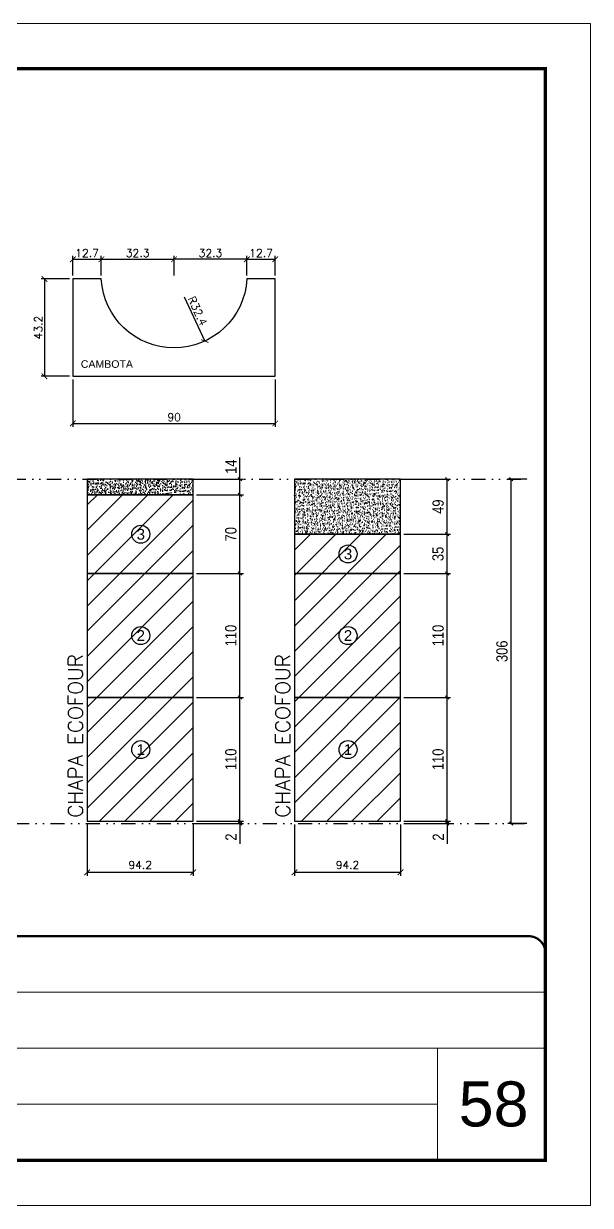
# Model space of a CAD drawing. Extents: x 14400 to 27878, y -21631 to 6985.
# Drawn here: x 16980 to 17483, y -10145 to -9095 of the extents above; entities that cross this region are included whole.
import ezdxf
from ezdxf.enums import TextEntityAlignment as Align

# ---------------------------------------------------------------- set-up
doc = ezdxf.new("R2010")
doc.units = 0
for name, pattern in [('CONTINUO', [0]), ('DASHED', [0.75, 0.5, -0.25]), ('DIVIDE2', [0.625, 0.25, -0.125, 0, -0.125, 0, -0.125])]:
    doc.linetypes.add(name, pattern=pattern)
for name, color, linetype, lineweight in [('CARIMBO', 255, 'Continuous', 9), ('contorno de painel', 7, 'Continuous', 13), ('Folhas', 255, 'Continuous', 9), ('Hachura', 251, 'Continuous', 9), ('SARRAFO DE PRESSAO', 251, 'DASHED', 9)]:
    doc.layers.add(name, color=color, linetype=linetype, lineweight=lineweight)
for name, color, linetype in [('COTA', 241, 'Continuous'), ('cotas', 4, 'Continuous'), ('Nível', 160, 'Continuous'), ('Painéis', 200, 'Continuous'), ('Romaneio', 10, 'Continuous'), ('TEXTO_GERAL', 7, 'Continuous')]:
    doc.layers.add(name, color=color, linetype=linetype)
doc.styles.add('ARIAL', font='arial.ttf')
doc.styles.add('COTA TECNICA', font='techl___.ttf', dxfattribs={"height": 10})
doc.styles.add('REGUA-120', font='ROMANS.shx', dxfattribs={"height": 15})
doc.styles.add('ROMANS', font='romans.shx')
doc.styles.add('SANSSERIF', font='sas_____.pfb')
doc.dimstyles.new('Cota Paínel', dxfattribs={"dimtxt": 7, "dimasz": 5, "dimexe": 3, "dimexo": 3, "dimgap": 3, "dimtad": 1, "dimdec": 1, "dimzin": 12, "dimdsep": 46, "dimtxsty": 'ROMANS', "dimblk": 'ARCHTICK', "dimcen": 0, "dimclrd": 4, "dimclre": 4, "dimclrt": 1, "dimadec": 1, "dimazin": 3, "dimtfac": 1, "dimtdec": 1, "dimtmove": 0, "dimatfit": 3, "dimldrblk": 'OBLIQUE', "dimfxl": 1, "dimtolj": 1, "dimtzin": 12, "dimarcsym": 0})
doc.dimstyles.new('COTA SECAO', dxfattribs={"dimtxt": 7, "dimasz": 5, "dimexe": 3, "dimexo": 3, "dimgap": 2, "dimtad": 3, "dimdec": 1, "dimlfac": 0.5, "dimzin": 12, "dimdsep": 46, "dimtxsty": 'ROMANS', "dimblk": 'ARCHTICK', "dimcen": 0, "dimclrd": 4, "dimclre": 4, "dimclrt": 1, "dimadec": 1, "dimazin": 3, "dimtfac": 1, "dimtdec": 1, "dimtmove": 0, "dimatfit": 3, "dimldrblk": 'OBLIQUE', "dimfxl": 1, "dimtolj": 1, "dimtzin": 12, "dimarcsym": 0})
doc.dimstyles.new('PAINEL', dxfattribs={"dimtxt": 10, "dimasz": 3, "dimexe": 3, "dimexo": 3, "dimgap": 3, "dimtad": 1, "dimdec": 1, "dimzin": 12, "dimdsep": 46, "dimtxsty": 'COTA TECNICA', "dimblk1": 'OBLIQUE', "dimblk2": 'OBLIQUE', "dimsah": 1, "dimcen": 0.9, "dimclrd": 4, "dimclre": 4, "dimclrt": 240, "dimadec": 1, "dimazin": 3, "dimtfac": 1, "dimtdec": 1, "dimtmove": 0, "dimatfit": 3, "dimfxl": 1, "dimtolj": 1, "dimtzin": 12, "dimarcsym": 0})

# ---------------------------------------------------------------- blocks, each defined once
blk = doc.blocks.new('9999999999')
at = {"color": 30, "linetype": 'CONTINUO'}
for p, q in [((98564.6, 34379.6), (99584, 34379.6)), ((98564.6, 34329.8), (99488, 34329.8)), ((99584, 34329.8), (99488, 34329.8)), ((99488, 34329.8), (99488, 34230.2)), ((98564.6, 34280), (99488, 34280))]:
    blk.add_line(p, q, dxfattribs=at)
at = {"color": 30, "linetype": 'CONTINUO', "const_width": 2}
blk.add_lwpolyline([(99584, 34230.2), (99584, 34414.4, 0.414214), (99569, 34429.4), (98229, 34429.4, 0.414214), (98214, 34414.4), (98214, 34245.2, 0.414214), (98229, 34230.2), (99584, 34230.2)], format="xyb", dxfattribs=at)
at = {"layer": 'Folhas'}
blk.add_lwpolyline([(98139, 34190.2), (99624, 34190.2), (99624, 35240.2), (98139, 35240.2)], close=True, dxfattribs=at)
at = {"layer": 'Folhas', "color": 30, "const_width": 3}
blk.add_lwpolyline([(98214, 34230.2), (99584, 34230.2), (99584, 35200.2), (98214, 35200.2)], close=True, dxfattribs=at)
blk = doc.blocks.new('_Oblique')
at = {"color": 0, "linetype": 'ByBlock', "lineweight": -2}
blk.add_line((-0.5, -0.5), (0.5, 0.5), dxfattribs=at)
blk = doc.blocks.new('*D3004')
at = {"layer": 'COTA', "color": 4, "lineweight": -2, "transparency": 16777216}
for p, q in [((17427, -9500), (17410.1, -9500)), ((17413.1, -9806), (17413.1, -9500)), ((17427, -9806), (17410.1, -9806))]:
    blk.add_line(p, q, dxfattribs=at)
at = {"layer": 'Defpoints', "color": 0, "transparency": 16777216}
for p in [(17413.1, -9500), (17430, -9500), (17430, -9806)]:
    blk.add_point(p, dxfattribs=at)
at = {"layer": 'COTA', "color": 4, "lineweight": -2, "transparency": 16777216, "xscale": 3, "yscale": 3, "zscale": 3}
for p, rotation in [((17413.1, -9500), 90), ((17413.1, -9806), 270)]:
    blk.add_blockref('_Oblique', p, dxfattribs=dict(at, rotation=rotation))
at = {"layer": 'COTA', "color": 240, "transparency": 16777216, "insert": (17404.9, -9653), "char_height": 10, "attachment_point": 5, "rotation": 90, "style": 'COTA TECNICA'}
blk.add_mtext('\\A1;306', dxfattribs=at)
blk = doc.blocks.new('_ArchTick')
at = {"color": 0, "linetype": 'ByBlock', "const_width": 0.15}
blk.add_lwpolyline([(-0.5, -0.5), (0.5, 0.5)], dxfattribs=at)
blk = doc.blocks.new('*D3028')
at = {"color": 4, "lineweight": -2, "transparency": 16777216}
for p, q in [((17023.3, -9411.6), (17023.3, -9453.5)), ((17203.3, -9411.6), (17203.3, -9453.5)), ((17023.3, -9450.5), (17203.3, -9450.5))]:
    blk.add_line(p, q, dxfattribs=at)
at = {"layer": 'Defpoints', "color": 0, "transparency": 16777216}
for p in [(17023.3, -9408.6), (17203.3, -9408.6), (17203.3, -9450.5)]:
    blk.add_point(p, dxfattribs=at)
at = {"color": 4, "lineweight": -2, "transparency": 16777216, "xscale": 5, "yscale": 5, "zscale": 5, "rotation": 180}
blk.add_blockref('_ArchTick', (17023.3, -9450.5), dxfattribs=at)
at = {"color": 4, "lineweight": -2, "transparency": 16777216, "xscale": 5, "yscale": 5, "zscale": 5}
blk.add_blockref('_ArchTick', (17203.3, -9450.5), dxfattribs=at)
at = {"color": 1, "transparency": 16777216, "insert": (17113.3, -9445), "char_height": 7, "attachment_point": 5, "style": 'ROMANS'}
blk.add_mtext('\\A1;90', dxfattribs=at)
blk = doc.blocks.new('*D3029')
at = {"color": 4, "lineweight": -2, "transparency": 16777216}
for p, q in [((17020.3, -9322.2), (16995, -9322.2)), ((16998, -9322.2), (16998, -9408.6)), ((17020.3, -9408.6), (16995, -9408.6))]:
    blk.add_line(p, q, dxfattribs=at)
at = {"layer": 'Defpoints', "color": 0, "transparency": 16777216}
for p in [(17023.3, -9322.2), (16998, -9408.6), (17023.3, -9408.6)]:
    blk.add_point(p, dxfattribs=at)
at = {"color": 4, "lineweight": -2, "transparency": 16777216, "xscale": 5, "yscale": 5, "zscale": 5}
for p, rotation in [((16998, -9322.2), 90), ((16998, -9408.6), 270)]:
    blk.add_blockref('_ArchTick', p, dxfattribs=dict(at, rotation=rotation))
at = {"color": 1, "transparency": 16777216, "insert": (16992.5, -9365.4), "char_height": 7, "attachment_point": 5, "rotation": 90, "style": 'ROMANS'}
blk.add_mtext('\\A1;43.2', dxfattribs=at)
blk = doc.blocks.new('*D3034')
at = {"color": 4, "lineweight": -2, "transparency": 16777216}
for p, q in [((17023.3, -9319.2), (17023.3, -9301.7)), ((17048.6, -9319.2), (17048.6, -9301.7)), ((17023.3, -9304.7), (17048.6, -9304.7))]:
    blk.add_line(p, q, dxfattribs=at)
at = {"layer": 'Defpoints', "color": 0, "transparency": 16777216}
for p in [(17048.6, -9304.7), (17023.3, -9322.2), (17048.6, -9322.2)]:
    blk.add_point(p, dxfattribs=at)
at = {"color": 4, "lineweight": -2, "transparency": 16777216, "xscale": 5, "yscale": 5, "zscale": 5, "rotation": 180}
blk.add_blockref('_ArchTick', (17023.3, -9304.7), dxfattribs=at)
at = {"color": 4, "lineweight": -2, "transparency": 16777216, "xscale": 5, "yscale": 5, "zscale": 5}
blk.add_blockref('_ArchTick', (17048.6, -9304.7), dxfattribs=at)
at = {"color": 1, "transparency": 16777216, "insert": (17035.9, -9299.2), "char_height": 7, "attachment_point": 5, "style": 'ROMANS'}
blk.add_mtext('\\A1;12.7', dxfattribs=at)
blk = doc.blocks.new('*D3035')
at = {"color": 4, "lineweight": -2, "transparency": 16777216}
for p, q in [((17178, -9319.2), (17178, -9301.7)), ((17203.3, -9319.2), (17203.3, -9301.7)), ((17178, -9304.7), (17203.3, -9304.7))]:
    blk.add_line(p, q, dxfattribs=at)
at = {"layer": 'Defpoints', "color": 0, "transparency": 16777216}
for p in [(17203.3, -9304.7), (17178, -9322.2), (17203.3, -9322.2)]:
    blk.add_point(p, dxfattribs=at)
at = {"color": 4, "lineweight": -2, "transparency": 16777216, "xscale": 5, "yscale": 5, "zscale": 5, "rotation": 180}
blk.add_blockref('_ArchTick', (17178, -9304.7), dxfattribs=at)
at = {"color": 4, "lineweight": -2, "transparency": 16777216, "xscale": 5, "yscale": 5, "zscale": 5}
blk.add_blockref('_ArchTick', (17203.3, -9304.7), dxfattribs=at)
at = {"color": 1, "transparency": 16777216, "insert": (17190.6, -9299.2), "char_height": 7, "attachment_point": 5, "style": 'ROMANS'}
blk.add_mtext('\\A1;12.7', dxfattribs=at)
blk = doc.blocks.new('*D3036')
at = {"color": 4, "lineweight": -2, "transparency": 16777216}
for p, q in [((17048.6, -9319.2), (17048.6, -9301.7)), ((17113.3, -9319.2), (17113.3, -9301.7)), ((17048.6, -9304.7), (17113.3, -9304.7))]:
    blk.add_line(p, q, dxfattribs=at)
at = {"layer": 'Defpoints', "color": 0, "transparency": 16777216}
for p in [(17113.3, -9304.7), (17048.6, -9322.2), (17113.3, -9322.2)]:
    blk.add_point(p, dxfattribs=at)
at = {"color": 4, "lineweight": -2, "transparency": 16777216, "xscale": 5, "yscale": 5, "zscale": 5, "rotation": 180}
blk.add_blockref('_ArchTick', (17048.6, -9304.7), dxfattribs=at)
at = {"color": 4, "lineweight": -2, "transparency": 16777216, "xscale": 5, "yscale": 5, "zscale": 5}
blk.add_blockref('_ArchTick', (17113.3, -9304.7), dxfattribs=at)
at = {"color": 1, "transparency": 16777216, "insert": (17080.9, -9299.2), "char_height": 7, "attachment_point": 5, "style": 'ROMANS'}
blk.add_mtext('\\A1;32.3', dxfattribs=at)
blk = doc.blocks.new('*D3037')
at = {"color": 4, "lineweight": -2, "transparency": 16777216}
for p, q in [((17113.3, -9319.2), (17113.3, -9301.7)), ((17178, -9319.2), (17178, -9301.7)), ((17178, -9304.7), (17113.3, -9304.7))]:
    blk.add_line(p, q, dxfattribs=at)
at = {"layer": 'Defpoints', "color": 0, "transparency": 16777216}
for p in [(17113.3, -9304.7), (17113.3, -9322.2), (17178, -9322.2)]:
    blk.add_point(p, dxfattribs=at)
at = {"color": 4, "lineweight": -2, "transparency": 16777216, "xscale": 5, "yscale": 5, "zscale": 5, "rotation": 180}
blk.add_blockref('_ArchTick', (17113.3, -9304.7), dxfattribs=at)
at = {"color": 4, "lineweight": -2, "transparency": 16777216, "xscale": 5, "yscale": 5, "zscale": 5}
blk.add_blockref('_ArchTick', (17178, -9304.7), dxfattribs=at)
at = {"color": 1, "transparency": 16777216, "insert": (17145.6, -9299.2), "char_height": 7, "attachment_point": 5, "style": 'ROMANS'}
blk.add_mtext('\\A1;32.3', dxfattribs=at)
blk = doc.blocks.new('*D3038')
at = {"color": 4, "lineweight": -2, "transparency": 16777216}
blk.add_line((17122.4, -9338.2), (17140.6, -9377.4), dxfattribs=at)
at = {"layer": 'Defpoints', "color": 0, "transparency": 16777216}
for p in [(17113.3, -9318.6), (17140.6, -9377.4)]:
    blk.add_point(p, dxfattribs=at)
at = {"color": 4, "lineweight": -2, "transparency": 16777216, "xscale": 5, "yscale": 5, "zscale": 5, "rotation": 294.9012632480751}
blk.add_blockref('_ArchTick', (17140.6, -9377.4), dxfattribs=at)
at = {"color": 1, "transparency": 16777216, "insert": (17134.2, -9350.6), "char_height": 7, "attachment_point": 5, "rotation": 294.9013, "style": 'ROMANS'}
blk.add_mtext('\\A1;R32.4', dxfattribs=at)
blk = doc.blocks.new('*D3030')
at = {"layer": 'cotas', "color": 4, "lineweight": -2, "transparency": 16777216}
for p, q in [((17133.3, -9694), (17174.9, -9694)), ((17171.9, -9804), (17171.9, -9694)), ((17133.3, -9804), (17174.9, -9804))]:
    blk.add_line(p, q, dxfattribs=at)
at = {"layer": 'Defpoints', "color": 0, "transparency": 16777216}
for p in [(17130.3, -9694), (17171.9, -9694), (17130.3, -9804)]:
    blk.add_point(p, dxfattribs=at)
at = {"layer": 'cotas', "color": 4, "lineweight": -2, "transparency": 16777216, "xscale": 3, "yscale": 3, "zscale": 3}
for p, rotation in [((17171.9, -9694), 90), ((17171.9, -9804), 270)]:
    blk.add_blockref('_Oblique', p, dxfattribs=dict(at, rotation=rotation))
at = {"layer": 'cotas', "color": 240, "transparency": 16777216, "insert": (17163.8, -9749), "char_height": 10, "attachment_point": 5, "rotation": 90, "style": 'COTA TECNICA'}
blk.add_mtext('\\A1;110', dxfattribs=at)
blk = doc.blocks.new('*D3031')
at = {"layer": 'cotas', "color": 4, "lineweight": -2, "transparency": 16777216}
for p, q in [((17133.3, -9584), (17174.9, -9584)), ((17171.9, -9694), (17171.9, -9584)), ((17133.3, -9694), (17174.9, -9694))]:
    blk.add_line(p, q, dxfattribs=at)
at = {"layer": 'Defpoints', "color": 0, "transparency": 16777216}
for p in [(17130.3, -9584), (17171.9, -9584), (17130.3, -9694)]:
    blk.add_point(p, dxfattribs=at)
at = {"layer": 'cotas', "color": 4, "lineweight": -2, "transparency": 16777216, "xscale": 3, "yscale": 3, "zscale": 3}
for p, rotation in [((17171.9, -9584), 90), ((17171.9, -9694), 270)]:
    blk.add_blockref('_Oblique', p, dxfattribs=dict(at, rotation=rotation))
at = {"layer": 'cotas', "color": 240, "transparency": 16777216, "insert": (17163.8, -9639), "char_height": 10, "attachment_point": 5, "rotation": 90, "style": 'COTA TECNICA'}
blk.add_mtext('\\A1;110', dxfattribs=at)
blk = doc.blocks.new('*D3032')
at = {"layer": 'contorno de painel', "color": 4, "lineweight": -2, "transparency": 16777216}
for p, q in [((17133.3, -9804), (17174.9, -9804)), ((17133.3, -9806), (17174.9, -9806)), ((17171.9, -9804), (17171.9, -9801)), ((17171.9, -9804), (17171.9, -9806)), ((17171.9, -9806), (17171.9, -9824.2))]:
    blk.add_line(p, q, dxfattribs=at)
at = {"layer": 'Defpoints', "color": 0, "transparency": 16777216}
for p in [(17130.3, -9804), (17130.3, -9806), (17171.9, -9806)]:
    blk.add_point(p, dxfattribs=at)
at = {"layer": 'contorno de painel', "color": 4, "lineweight": -2, "transparency": 16777216, "xscale": 3, "yscale": 3, "zscale": 3}
for p, rotation in [((17171.9, -9804), 270), ((17171.9, -9806), 90)]:
    blk.add_blockref('_Oblique', p, dxfattribs=dict(at, rotation=rotation))
at = {"layer": 'contorno de painel', "color": 240, "transparency": 16777216, "insert": (17163.9, -9818.1), "char_height": 10, "attachment_point": 5, "rotation": 90, "style": 'COTA TECNICA'}
blk.add_mtext('\\A1;2', dxfattribs=at)
blk = doc.blocks.new('*D3033')
at = {"layer": 'COTA', "color": 4, "lineweight": -2, "transparency": 16777216}
for p, q in [((17036.1, -9807), (17036.1, -9852.4)), ((17130.3, -9807), (17130.3, -9852.4)), ((17036.1, -9849.4), (17130.3, -9849.4))]:
    blk.add_line(p, q, dxfattribs=at)
at = {"layer": 'Defpoints', "color": 0, "transparency": 16777216}
for p in [(17036.1, -9804), (17130.3, -9804), (17130.3, -9849.4)]:
    blk.add_point(p, dxfattribs=at)
at = {"layer": 'COTA', "color": 4, "lineweight": -2, "transparency": 16777216, "xscale": 5, "yscale": 5, "zscale": 5, "rotation": 180}
blk.add_blockref('_ArchTick', (17036.1, -9849.4), dxfattribs=at)
at = {"layer": 'COTA', "color": 4, "lineweight": -2, "transparency": 16777216, "xscale": 5, "yscale": 5, "zscale": 5}
blk.add_blockref('_ArchTick', (17130.3, -9849.4), dxfattribs=at)
at = {"layer": 'COTA', "color": 1, "transparency": 16777216, "insert": (17083.2, -9842.9), "char_height": 7, "attachment_point": 5, "style": 'ROMANS'}
blk.add_mtext('\\A1;94.2', dxfattribs=at)
blk = doc.blocks.new('*D3040')
at = {"layer": 'COTA', "color": 4, "lineweight": -2, "transparency": 16777216}
for p, q in [((17171.9, -9500), (17171.9, -9480.9)), ((17133.3, -9500), (17174.9, -9500)), ((17171.9, -9514), (17171.9, -9500)), ((17133.3, -9514), (17174.9, -9514))]:
    blk.add_line(p, q, dxfattribs=at)
at = {"layer": 'Defpoints', "color": 0, "transparency": 16777216}
for p in [(17130.3, -9500), (17171.9, -9500), (17130.3, -9514)]:
    blk.add_point(p, dxfattribs=at)
at = {"layer": 'COTA', "color": 4, "lineweight": -2, "transparency": 16777216, "xscale": 3, "yscale": 3, "zscale": 3}
for p, rotation in [((17171.9, -9500), 90), ((17171.9, -9514), 270)]:
    blk.add_blockref('_Oblique', p, dxfattribs=dict(at, rotation=rotation))
at = {"layer": 'COTA', "color": 240, "transparency": 16777216, "insert": (17163.9, -9489), "char_height": 10, "attachment_point": 5, "rotation": 90, "style": 'COTA TECNICA'}
blk.add_mtext('\\A1;14', dxfattribs=at)
blk = doc.blocks.new('*D3045')
at = {"layer": 'COTA', "color": 4, "lineweight": -2, "transparency": 16777216}
for p, q in [((17133.3, -9514), (17174.9, -9514)), ((17171.9, -9584), (17171.9, -9514)), ((17133.3, -9584), (17174.9, -9584))]:
    blk.add_line(p, q, dxfattribs=at)
at = {"layer": 'Defpoints', "color": 0, "transparency": 16777216}
for p in [(17130.3, -9514), (17171.9, -9514), (17130.3, -9584)]:
    blk.add_point(p, dxfattribs=at)
at = {"layer": 'COTA', "color": 4, "lineweight": -2, "transparency": 16777216, "xscale": 3, "yscale": 3, "zscale": 3}
for p, rotation in [((17171.9, -9514), 90), ((17171.9, -9584), 270)]:
    blk.add_blockref('_Oblique', p, dxfattribs=dict(at, rotation=rotation))
at = {"layer": 'COTA', "color": 240, "transparency": 16777216, "insert": (17163.8, -9549), "char_height": 10, "attachment_point": 5, "rotation": 90, "style": 'COTA TECNICA'}
blk.add_mtext('\\A1;70', dxfattribs=at)
blk = doc.blocks.new('*D3084')
at = {"layer": 'cotas', "color": 4, "lineweight": -2, "transparency": 16777216}
for p, q in [((17317.6, -9694), (17359.2, -9694)), ((17356.2, -9804), (17356.2, -9694)), ((17317.6, -9804), (17359.2, -9804))]:
    blk.add_line(p, q, dxfattribs=at)
at = {"layer": 'Defpoints', "color": 0, "transparency": 16777216}
for p in [(17314.6, -9694), (17356.2, -9694), (17314.6, -9804)]:
    blk.add_point(p, dxfattribs=at)
at = {"layer": 'cotas', "color": 4, "lineweight": -2, "transparency": 16777216, "xscale": 3, "yscale": 3, "zscale": 3}
for p, rotation in [((17356.2, -9694), 90), ((17356.2, -9804), 270)]:
    blk.add_blockref('_Oblique', p, dxfattribs=dict(at, rotation=rotation))
at = {"layer": 'cotas', "color": 240, "transparency": 16777216, "insert": (17348.1, -9749), "char_height": 10, "attachment_point": 5, "rotation": 90, "style": 'COTA TECNICA'}
blk.add_mtext('\\A1;110', dxfattribs=at)
blk = doc.blocks.new('*D3085')
at = {"layer": 'cotas', "color": 4, "lineweight": -2, "transparency": 16777216}
for p, q in [((17317.6, -9584), (17359.2, -9584)), ((17356.2, -9694), (17356.2, -9584)), ((17317.6, -9694), (17359.2, -9694))]:
    blk.add_line(p, q, dxfattribs=at)
at = {"layer": 'Defpoints', "color": 0, "transparency": 16777216}
for p in [(17314.6, -9584), (17356.2, -9584), (17314.6, -9694)]:
    blk.add_point(p, dxfattribs=at)
at = {"layer": 'cotas', "color": 4, "lineweight": -2, "transparency": 16777216, "xscale": 3, "yscale": 3, "zscale": 3}
for p, rotation in [((17356.2, -9584), 90), ((17356.2, -9694), 270)]:
    blk.add_blockref('_Oblique', p, dxfattribs=dict(at, rotation=rotation))
at = {"layer": 'cotas', "color": 240, "transparency": 16777216, "insert": (17348.1, -9639), "char_height": 10, "attachment_point": 5, "rotation": 90, "style": 'COTA TECNICA'}
blk.add_mtext('\\A1;110', dxfattribs=at)
blk = doc.blocks.new('*D3086')
at = {"layer": 'contorno de painel', "color": 4, "lineweight": -2, "transparency": 16777216}
for p, q in [((17317.6, -9804), (17359.2, -9804)), ((17317.6, -9806), (17359.2, -9806)), ((17356.2, -9804), (17356.2, -9801)), ((17356.2, -9804), (17356.2, -9806)), ((17356.2, -9806), (17356.2, -9824.2))]:
    blk.add_line(p, q, dxfattribs=at)
at = {"layer": 'Defpoints', "color": 0, "transparency": 16777216}
for p in [(17314.6, -9804), (17314.6, -9806), (17356.2, -9806)]:
    blk.add_point(p, dxfattribs=at)
at = {"layer": 'contorno de painel', "color": 4, "lineweight": -2, "transparency": 16777216, "xscale": 3, "yscale": 3, "zscale": 3}
for p, rotation in [((17356.2, -9804), 270), ((17356.2, -9806), 90)]:
    blk.add_blockref('_Oblique', p, dxfattribs=dict(at, rotation=rotation))
at = {"layer": 'contorno de painel', "color": 240, "transparency": 16777216, "insert": (17348.2, -9818.1), "char_height": 10, "attachment_point": 5, "rotation": 90, "style": 'COTA TECNICA'}
blk.add_mtext('\\A1;2', dxfattribs=at)
blk = doc.blocks.new('*D3087')
at = {"layer": 'COTA', "color": 4, "lineweight": -2, "transparency": 16777216}
for p, q in [((17220.4, -9807), (17220.4, -9852.4)), ((17314.6, -9807), (17314.6, -9852.4)), ((17220.4, -9849.4), (17314.6, -9849.4))]:
    blk.add_line(p, q, dxfattribs=at)
at = {"layer": 'Defpoints', "color": 0, "transparency": 16777216}
for p in [(17220.4, -9804), (17314.6, -9804), (17314.6, -9849.4)]:
    blk.add_point(p, dxfattribs=at)
at = {"layer": 'COTA', "color": 4, "lineweight": -2, "transparency": 16777216, "xscale": 5, "yscale": 5, "zscale": 5, "rotation": 180}
blk.add_blockref('_ArchTick', (17220.4, -9849.4), dxfattribs=at)
at = {"layer": 'COTA', "color": 4, "lineweight": -2, "transparency": 16777216, "xscale": 5, "yscale": 5, "zscale": 5}
blk.add_blockref('_ArchTick', (17314.6, -9849.4), dxfattribs=at)
at = {"layer": 'COTA', "color": 1, "transparency": 16777216, "insert": (17267.5, -9842.9), "char_height": 7, "attachment_point": 5, "style": 'ROMANS'}
blk.add_mtext('\\A1;94.2', dxfattribs=at)
blk = doc.blocks.new('*D3088')
at = {"layer": 'COTA', "color": 4, "lineweight": -2, "transparency": 16777216}
for p, q in [((17317.6, -9500), (17359.2, -9500)), ((17356.2, -9549), (17356.2, -9500)), ((17317.6, -9549), (17359.2, -9549))]:
    blk.add_line(p, q, dxfattribs=at)
at = {"layer": 'Defpoints', "color": 0, "transparency": 16777216}
for p in [(17314.6, -9500), (17356.2, -9500), (17314.6, -9549)]:
    blk.add_point(p, dxfattribs=at)
at = {"layer": 'COTA', "color": 4, "lineweight": -2, "transparency": 16777216, "xscale": 3, "yscale": 3, "zscale": 3}
for p, rotation in [((17356.2, -9500), 90), ((17356.2, -9549), 270)]:
    blk.add_blockref('_Oblique', p, dxfattribs=dict(at, rotation=rotation))
at = {"layer": 'COTA', "color": 240, "transparency": 16777216, "insert": (17348.1, -9524.5), "char_height": 10, "attachment_point": 5, "rotation": 90, "style": 'COTA TECNICA'}
blk.add_mtext('\\A1;49', dxfattribs=at)
blk = doc.blocks.new('*D3083')
at = {"layer": 'COTA', "color": 4, "lineweight": -2, "transparency": 16777216}
for p, q in [((17317.6, -9549), (17359.2, -9549)), ((17356.2, -9584), (17356.2, -9549)), ((17317.6, -9584), (17359.2, -9584))]:
    blk.add_line(p, q, dxfattribs=at)
at = {"layer": 'Defpoints', "color": 0, "transparency": 16777216}
for p in [(17314.6, -9549), (17356.2, -9549), (17314.6, -9584)]:
    blk.add_point(p, dxfattribs=at)
at = {"layer": 'COTA', "color": 4, "lineweight": -2, "transparency": 16777216, "xscale": 3, "yscale": 3, "zscale": 3}
for p, rotation in [((17356.2, -9549), 90), ((17356.2, -9584), 270)]:
    blk.add_blockref('_Oblique', p, dxfattribs=dict(at, rotation=rotation))
at = {"layer": 'COTA', "color": 240, "transparency": 16777216, "insert": (17348, -9566.5), "char_height": 10, "attachment_point": 5, "rotation": 90, "style": 'COTA TECNICA'}
blk.add_mtext('\\A1;35', dxfattribs=at)

msp = doc.modelspace()

# ---------------------------------------------------------------- hatches: boundary and pattern name
at = {"layer": 'COTA'}
h = msp.add_hatch(dxfattribs=at)
h.set_pattern_fill('AR-CONC', color=256, scale=0.03)
h.set_pattern_definition([(50, (68.213, 3e-11), (5.4655401, -0.4781726), [0.5715, -6.2865]), (355, (68.213, 3e-11), (-1.0573026, 5.7317054), [0.4572, -5.0292175]), (100.451445, (68.6685, -0.04), (4.4082374, 5.2535326), [0.4857003, -5.3427073]), (46.1842, (68.213, 1.524), (8.1323712, -1.2612698), [0.85725, -9.42975]), (96.635558, (68.891, 1.419), (7.122124, 7.4227837), [0.7285507, -8.0140682]), (351.18415, (68.213, 1.524), (7.122124, 7.4227837), [0.685799, -7.543792]), (21, (68.975, 1.143), (4.5484317, -3.0679559), [0.5715, -6.2865]), (326, (68.975, 1.143), (1.8540609, 5.525639), [0.4572, -5.0292]), (71.451445, (69.354, 0.8873), (6.4024926, 2.457683), [0.4857003, -5.3426981]), (37.5, (68.213, 3e-11), (0.0926581, 2.53665117), [0, -4.96824, 0, -5.1054, 0, -5.04825]), (7.5, (68.213, 3e-11), (2.00458988, 3.00541724), [0, -2.91084, 0, -4.85394, 0, -1.92405]), (327.5, (66.5138, 3e-11), (4.06771786, -0.17186232), [0, -1.905, 0, -5.9436, 0, -7.8867]), (317.5, (65.7518, 3e-11), (4.44387544, 0.7627947), [0, -2.4765, 0, -3.94716, 0, -5.6007])])
h.paths.add_polyline_path([(17036.091, -9514.041), (17130.291, -9514.041), (17130.291, -9500.041), (17036.091, -9500.041)])
h = msp.add_hatch(dxfattribs=at)
h.set_pattern_fill('AR-CONC', color=256, scale=0.03)
h.set_pattern_definition([(50, (252.4817, 3e-11), (5.4655401, -0.4781726), [0.5715, -6.2865]), (355, (252.4817, 3e-11), (-1.0573026, 5.7317054), [0.4572, -5.0292175]), (100.451445, (252.937, -0.04), (4.4082374, 5.2535326), [0.4857003, -5.3427073]), (46.1842, (252.482, 1.524), (8.1323712, -1.2612698), [0.85725, -9.42975]), (96.635558, (253.159, 1.419), (7.122124, 7.4227837), [0.7285507, -8.0140682]), (351.18415, (252.482, 1.524), (7.122124, 7.4227837), [0.685799, -7.543792]), (21, (253.2437, 1.143), (4.5484317, -3.0679559), [0.5715, -6.2865]), (326, (253.2437, 1.143), (1.8540609, 5.525639), [0.4572, -5.0292]), (71.451445, (253.6227, 0.8873), (6.4024926, 2.457683), [0.4857003, -5.3426981]), (37.5, (252.4817, 3e-11), (0.0926581, 2.53665117), [0, -4.96824, 0, -5.1054, 0, -5.04825]), (7.5, (252.4817, 3e-11), (2.00458988, 3.00541724), [0, -2.91084, 0, -4.85394, 0, -1.92405]), (327.5, (250.7824, 3e-11), (4.06771786, -0.17186232), [0, -1.905, 0, -5.9436, 0, -7.8867]), (317.5, (250.0204, 3e-11), (4.44387544, 0.7627947), [0, -2.4765, 0, -3.94716, 0, -5.6007])])
h.paths.add_polyline_path([(17314.56, -9549.041), (17314.56, -9500.041), (17220.36, -9500.041), (17220.36, -9549.041)])
at = {"layer": 'Hachura'}
h = msp.add_hatch(dxfattribs=at)
h.set_pattern_fill('ANSI31', color=256, scale=5)
h.paths.add_polyline_path([(17130.291, -9514.041), (17036.091, -9514.041), (17036.091, -9584.041), (17130.291, -9584.041)])
h.paths.add_polyline_path([(17130.291, -9584.041), (17036.091, -9584.041), (17036.091, -9694.041), (17130.291, -9694.041)])
h.paths.add_polyline_path([(17130.291, -9694.041), (17036.091, -9694.041), (17036.091, -9804.041), (17130.291, -9804.041)])
h.paths.add_polyline_path([(17220.36, -9804.041), (17314.56, -9804.041), (17314.56, -9694.041), (17220.36, -9694.041)])
h.paths.add_polyline_path([(17314.56, -9584.041), (17220.36, -9584.041), (17220.36, -9694.041), (17314.56, -9694.041)])
h.paths.add_polyline_path([(17314.56, -9549.041), (17220.36, -9549.041), (17220.36, -9584.041), (17314.56, -9584.041)])

# ---------------------------------------------------------------- linework, layer by layer
at = {"layer": 'COTA'}
for points in [[(17036.091, -9514.041), (17130.291, -9514.041), (17130.291, -9500.041), (17036.091, -9500.041)], [(17220.36, -9549.041), (17314.56, -9549.041), (17314.56, -9500.041), (17220.36, -9500.041)]]:
    msp.add_lwpolyline(points, close=True, dxfattribs=at)
at = {"layer": 'Nível', "color": 4, "linetype": 'DIVIDE2', "ltscale": 50}
for p, q in [((16559.987, -9500.041), (17429.967, -9500.041)), ((16059.967, -9806.041), (17429.967, -9806.041))]:
    msp.add_line(p, q, dxfattribs=at)
at = {"layer": 'Painéis'}
msp.add_lwpolyline([(17203.289, -9322.214), (17177.989, -9322.214, -0.9459053), (17048.589, -9322.214), (17023.289, -9322.214), (17023.289, -9408.614), (17203.289, -9408.614)], format="xyb", close=True, dxfattribs=at)
for points in [[(17036.091, -9584.041), (17130.291, -9584.041), (17130.291, -9514.041), (17036.091, -9514.041)], [(17220.36, -9584.041), (17314.56, -9584.041), (17314.56, -9549.041), (17220.36, -9549.041)], [(17036.091, -9694.041), (17130.291, -9694.041), (17130.291, -9584.041), (17036.091, -9584.041)], [(17220.36, -9694.041), (17314.56, -9694.041), (17314.56, -9584.041), (17220.36, -9584.041)], [(17036.091, -9804.041), (17130.291, -9804.041), (17130.291, -9694.041), (17036.091, -9694.041)], [(17220.36, -9804.041), (17314.56, -9804.041), (17314.56, -9694.041), (17220.36, -9694.041)]]:
    msp.add_lwpolyline(points, close=True, dxfattribs=at)
at = {"layer": 'Romaneio', "color": 1}
for centre in [(17083.691, -9549.041), (17267.96, -9566.541), (17083.691, -9639.041), (17267.96, -9639.041), (17083.691, -9740.354), (17267.96, -9740.354)]:
    msp.add_circle(centre, 8, dxfattribs=at)

# ---------------------------------------------------------------- block references
at = {"layer": 'SARRAFO DE PRESSAO', "color": 6, "linetype": 'ByBlock'}
msp.add_blockref('9999999999', (-82140.511, -44335.529), dxfattribs=at)

# ---------------------------------------------------------------- texts
at = {"layer": 'CARIMBO', "style": 'ARIAL'}
msp.add_text('58', height=40, dxfattribs=at).set_placement((17366.328, -10075.18))
at = {"layer": 'Romaneio', "color": 7, "style": 'ARIAL'}
for s, p in [('3', (17083.691, -9549.041)), ('3', (17267.96, -9566.541)), ('2', (17083.691, -9639.041)), ('2', (17267.96, -9639.041)), ('1', (17083.691, -9740.354)), ('1', (17267.96, -9740.354))]:
    msp.add_text(s, height=9.6, dxfattribs=at).set_placement(p, align=Align.MIDDLE_CENTER)
at = {"layer": 'TEXTO_GERAL', "color": 0, "linetype": 'Continuous', "style": 'SANSSERIF'}
msp.add_text('CAMBOTA', height=6.7091, dxfattribs=at).set_placement((17030.369, -9397.776), align=Align.MIDDLE_LEFT)
at = {"layer": 'TEXTO_GERAL', "style": 'REGUA-120'}
for p in [(17032.118, -9800.875), (17216.387, -9800.875)]:
    msp.add_text('CHAPA ECOFOUR', height=13, rotation=90, dxfattribs=at).set_placement(p)

# ---------------------------------------------------------------- dimensions: what is measured, and where the dimension line sits
for base, p1, p2, picture, middle in [((17048.58914, -9304.69463), (17023.28906, -9322.21416), (17048.58914, -9322.21416), '*D3034', (17035.9391, -9304.69463)), ((17203.2891, -9304.6946), (17177.989, -9322.2142), (17203.2891, -9322.2142), '*D3035', (17190.639, -9304.6946))]:
    dim = msp.add_linear_dim(base=base, p1=p1, p2=p2, dimstyle='COTA SECAO')
    dim.commit()
    dim.dimension.update_dxf_attribs({"geometry": picture, "text_midpoint": middle, "dimtype": 160})
for base, p1, p2, picture, middle in [((17113.28906, -9304.69463), (17048.58914, -9322.21416), (17113.28906, -9322.21416), '*D3036', (17080.9391, -9299.19463)), ((17113.2891, -9304.6946), (17177.989, -9322.2142), (17113.2891, -9322.2142), '*D3037', (17145.639, -9299.1946)), ((17203.289, -9450.513), (17023.289, -9408.614), (17203.289, -9408.614), '*D3028', (17113.289, -9445.013))]:
    dim = msp.add_linear_dim(base=base, p1=p1, p2=p2, dimstyle='COTA SECAO')
    dim.commit()
    dim.dimension.update_dxf_attribs({"geometry": picture, "text_midpoint": middle})
dim = msp.add_linear_dim(base=(16998.039, -9408.614), p1=(17023.289, -9322.214), p2=(17023.289, -9408.614), angle=90, dimstyle='COTA SECAO')
dim.commit()
dim.dimension.update_dxf_attribs({"geometry": '*D3029', "text_midpoint": (16992.539, -9365.414)})
dim = msp.add_radius_dim(center=(17113.289, -9318.614), mpoint=(17140.573, -9377.39), dimstyle='COTA SECAO')
dim.commit()
dim.dimension.update_dxf_attribs({"geometry": '*D3038', "text_midpoint": (17129.205, -9352.9), "dimtype": 164})
at = {"layer": 'contorno de painel'}
for base, p1, p2, picture, middle in [((17171.93, -9806.041), (17130.291, -9804.041), (17130.291, -9806.041), '*D3032', (17163.93, -9818.097)), ((17356.198, -9806.041), (17314.56, -9804.041), (17314.56, -9806.041), '*D3086', (17348.198, -9818.097))]:
    dim = msp.add_linear_dim(base=base, p1=p1, p2=p2, angle=90, dimstyle='PAINEL', dxfattribs=at)
    dim.commit()
    dim.dimension.update_dxf_attribs({"geometry": picture, "text_midpoint": middle})
at = {"layer": 'COTA'}
for base, p1, p2, picture, middle in [((17171.93, -9500.041), (17130.291, -9514.041), (17130.291, -9500.041), '*D3040', (17163.857, -9488.983)), ((17356.198, -9500.041), (17314.56, -9549.041), (17314.56, -9500.041), '*D3088', (17348.096, -9524.541)), ((17413.132, -9500.041), (17429.967, -9806.041), (17429.967, -9500.041), '*D3004', (17404.913, -9653.041)), ((17171.93, -9514.041), (17130.291, -9584.041), (17130.291, -9514.041), '*D3045', (17163.827, -9549.041)), ((17356.198, -9549.041), (17314.56, -9584.041), (17314.56, -9549.041), '*D3083', (17347.979, -9566.541))]:
    dim = msp.add_linear_dim(base=base, p1=p1, p2=p2, angle=90, dimstyle='PAINEL', dxfattribs=at)
    dim.commit()
    dim.dimension.update_dxf_attribs({"geometry": picture, "text_midpoint": middle})
at = {"layer": 'COTA', "color": 30, "true_color": 0xf26722}
for p1, p2, picture, middle in [((17036.091, -9804.041), (17130.291, -9804.041), '*D3033', (17083.191, -9842.93)), ((17220.36, -9804.041), (17314.56, -9804.041), '*D3087', (17267.46, -9842.93))]:
    dim = msp.add_aligned_dim(p1=p1, p2=p2, distance=-45.389, dimstyle='Cota Paínel', dxfattribs=at)
    dim.commit()
    dim.dimension.update_dxf_attribs({"geometry": picture, "text_midpoint": middle})
at = {"layer": 'cotas'}
for base, p1, p2, picture, middle in [((17171.93, -9584.041), (17130.291, -9694.041), (17130.291, -9584.041), '*D3031', (17163.827, -9639.041)), ((17356.198, -9584.041), (17314.56, -9694.041), (17314.56, -9584.041), '*D3085', (17348.096, -9639.041))]:
    dim = msp.add_linear_dim(base=base, p1=p1, p2=p2, angle=90, dimstyle='PAINEL', override={"dimtmove": 1}, dxfattribs=at)
    dim.commit()
    dim.dimension.update_dxf_attribs({"geometry": picture, "text_midpoint": middle})
for base, p1, p2, picture, middle in [((17171.93, -9694.041), (17130.291, -9804.041), (17130.291, -9694.041), '*D3030', (17163.827, -9749.041)), ((17356.198, -9694.041), (17314.56, -9804.041), (17314.56, -9694.041), '*D3084', (17348.096, -9749.041))]:
    dim = msp.add_linear_dim(base=base, p1=p1, p2=p2, angle=90, dimstyle='PAINEL', dxfattribs=at)
    dim.commit()
    dim.dimension.update_dxf_attribs({"geometry": picture, "text_midpoint": middle})

doc.saveas('drawing.dxf')
